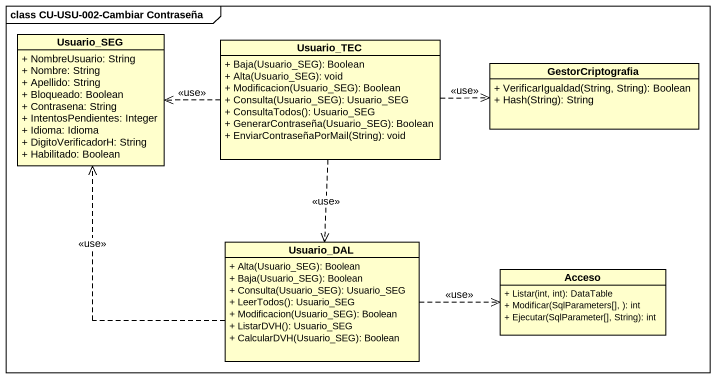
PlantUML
@startuml
mainframe class CU-USU-002-Cambiar Contraseña
hide circle
hide empty members
skinparam classAttributeIconSize 0
class Usuario_SEG {
  + NombreUsuario: String
  + Nombre: String
  + Apellido: String
  + Bloqueado: Boolean
  + Contrasena: String
  + IntentosPendientes: Integer
  + Idioma: Idioma
  + DigitoVerificadorH: String
  + Habilitado: Boolean
}
class Usuario_TEC {
  + Baja(Usuario_SEG): Boolean
  + Alta(Usuario_SEG): void
  + Modificacion(Usuario_SEG): Boolean
  + Consulta(Usuario_SEG): Usuario_SEG
  + ConsultaTodos(): Usuario_SEG
  + GenerarContraseña(Usuario_SEG): Boolean
  + EnviarContraseñaPorMail(String): void
}
class GestorCriptografia {
  + VerificarIgualdad(String, String): Boolean
  + Hash(String): String
}
class Usuario_DAL {
  + Alta(Usuario_SEG): Boolean
  + Baja(Usuario_SEG): Boolean
  + Consulta(Usuario_SEG): Usuario_SEG
  + LeerTodos(): Usuario_SEG
  + Modificacion(Usuario_SEG): Boolean
  + ListarDVH(): Usuario_SEG
  + CalcularDVH(Usuario_SEG): Boolean
}
class Acceso {
  + Listar(int, int): DataTable
  + Modificar(SqlParameters[], ): int
  + Ejecutar(SqlParameter[], String): int
}
Usuario_TEC .left.> Usuario_SEG : <<use>>
Usuario_TEC .right.> GestorCriptografia : <<use>>
Usuario_TEC ..> Usuario_DAL : <<use>>
Usuario_DAL .up.> Usuario_SEG : <<use>>
Usuario_DAL .right.> Acceso : <<use>>
@enduml
